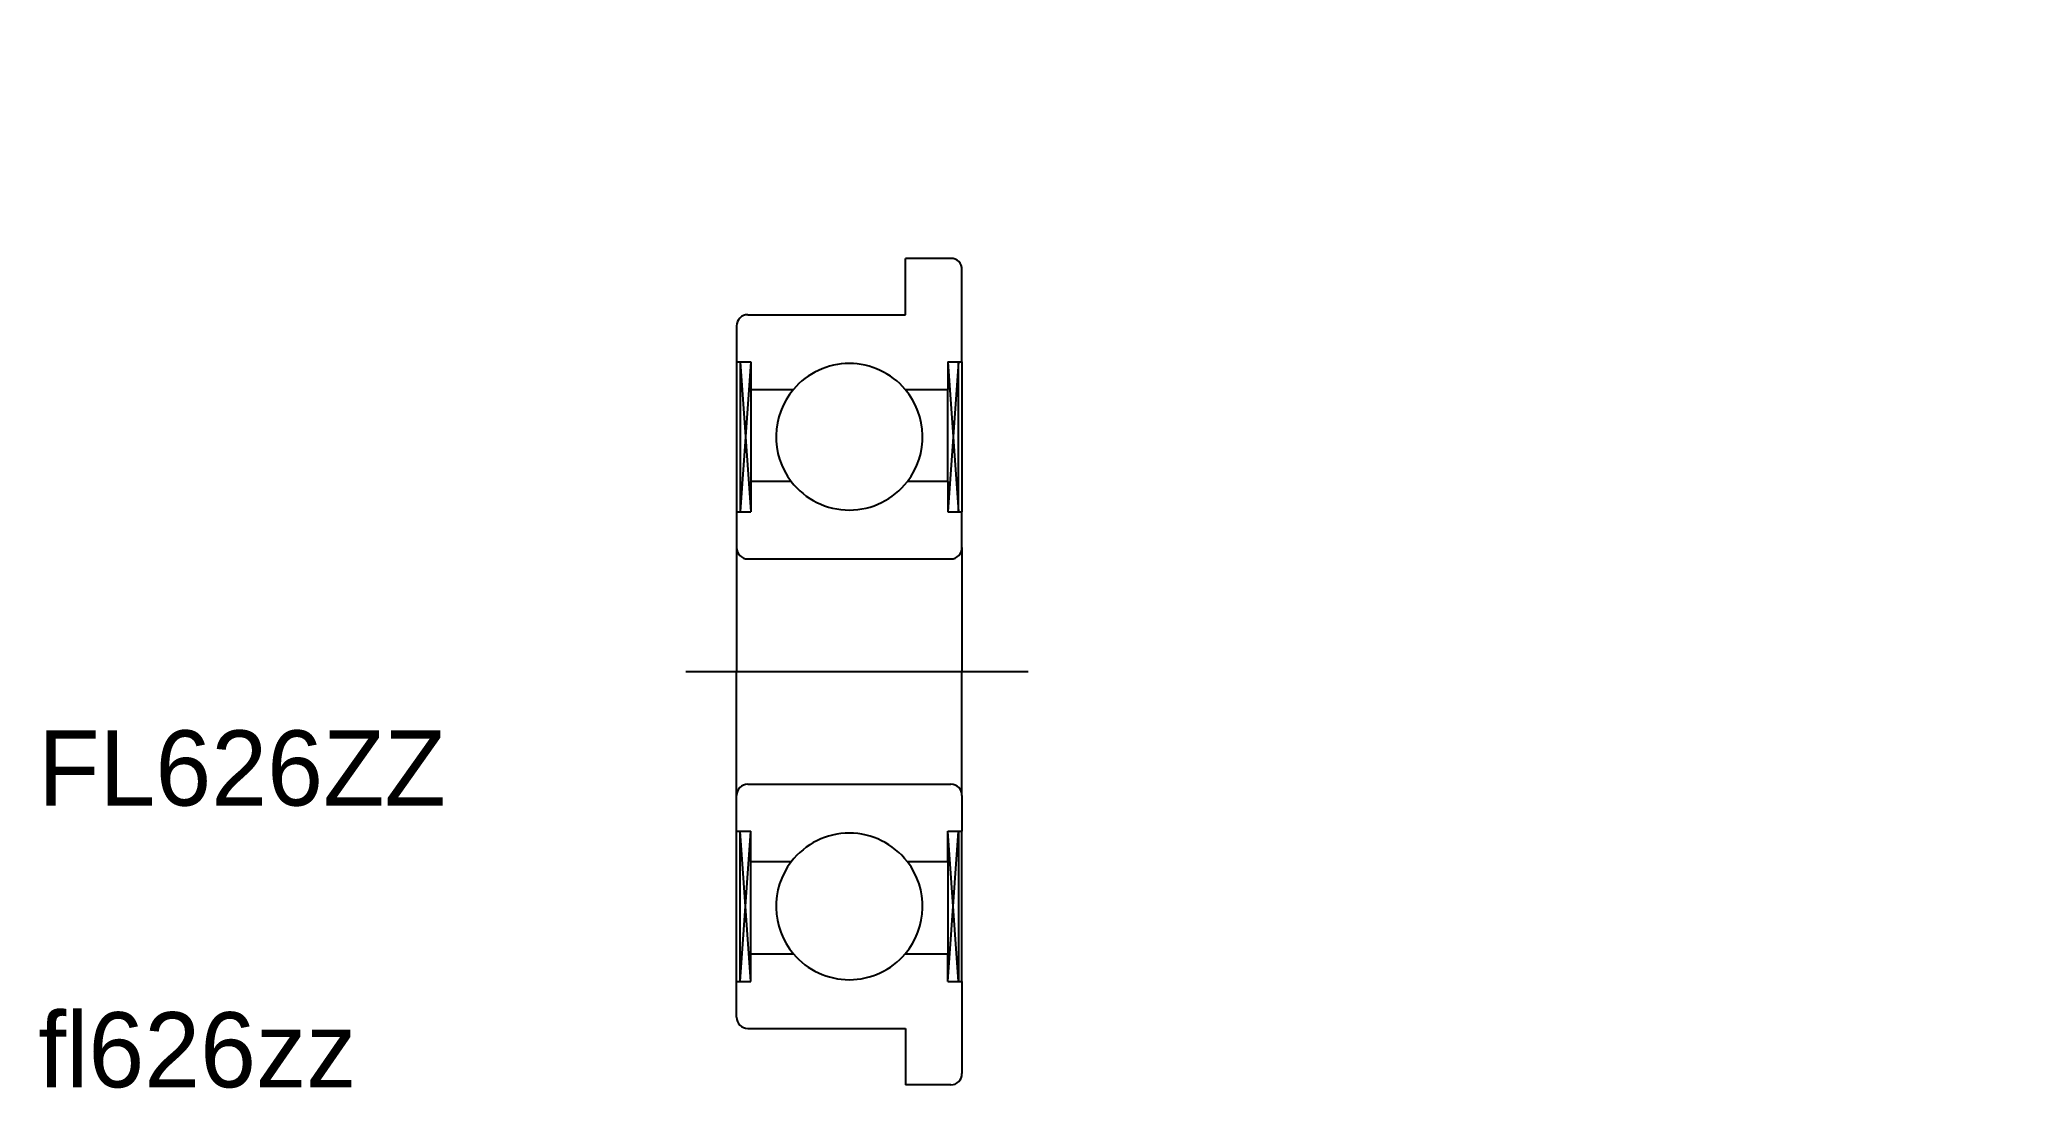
# Model space of a CAD drawing. Extents: x 26.1 to 78.8, y 22.6 to 50.5.
import ezdxf

# ---------------------------------------------------------------- set-up
doc = ezdxf.new("R2010")
doc.units = 0
doc.header["$PDMODE"] = 1
doc.linetypes.add('CENTER', pattern=[50.8, 31.75, -6.35, 6.35, -6.35])
doc.linetypes.add('CNS_SOLID', pattern=[0])
doc.layers.get('0').update_dxf_attribs({"linetype": 'CONTINUOUS'})
doc.layers.add('CENTER', color=1, linetype='CENTER')
doc.layers.add('VIS', color=7, linetype='CNS_SOLID')

msp = doc.modelspace()

# ---------------------------------------------------------------- linework, layer by layer
at = {"layer": 'CENTER', "color": 1, "linetype": 'CENTER'}
msp.add_line((43.318, 33.693), (52.434, 33.693), dxfattribs=at)
at = {"layer": 'VIS', "color": 7}
for p, q in [((50.371, 44.693), (49.171, 44.693)), ((49.171, 43.193), (49.171, 44.693)), ((50.671, 41.943), (50.671, 44.393)), ((44.671, 42.893), (44.671, 41.943)), ((44.971, 43.193), (49.171, 43.193)), ((44.671, 41.943), (45.046, 41.943)), ((44.671, 41.943), (44.671, 37.943)), ((45.046, 41.943), (44.765, 37.943)), ((44.765, 41.943), (45.046, 37.943)), ((44.765, 41.943), (44.765, 37.943)), ((45.046, 41.943), (45.046, 41.203)), ((50.296, 41.943), (50.671, 41.943)), ((50.296, 41.943), (50.296, 41.203)), ((50.296, 41.943), (50.577, 37.943)), ((50.577, 41.943), (50.296, 37.943)), ((50.577, 37.943), (50.577, 41.943)), ((50.671, 41.943), (50.671, 37.943)), ((45.046, 41.203), (46.182, 41.203)), ((45.046, 41.203), (45.046, 38.753)), ((49.159, 41.203), (50.296, 41.203)), ((50.296, 38.753), (50.296, 41.203)), ((46.126, 38.753), (45.046, 38.753)), ((45.046, 38.753), (45.046, 37.943)), ((50.296, 38.753), (49.216, 38.753)), ((50.296, 38.753), (50.296, 37.943)), ((44.671, 37.943), (45.046, 37.943)), ((44.671, 37.943), (44.671, 36.993)), ((50.296, 37.943), (50.671, 37.943)), ((50.671, 36.993), (50.671, 37.943)), ((44.671, 36.993), (44.671, 33.693)), ((50.671, 36.993), (50.671, 33.693)), ((44.971, 36.693), (50.371, 36.693)), ((44.671, 30.393), (44.671, 33.693)), ((50.671, 30.393), (50.671, 33.693)), ((44.971, 30.693), (50.371, 30.693)), ((44.671, 29.443), (44.671, 30.393)), ((50.671, 30.393), (50.671, 29.443)), ((44.671, 25.443), (44.671, 29.443)), ((44.671, 29.443), (45.046, 29.443)), ((44.765, 25.443), (44.765, 29.443)), ((45.046, 25.443), (44.765, 29.443)), ((44.765, 25.443), (45.046, 29.443)), ((45.046, 28.633), (45.046, 29.443)), ((50.296, 25.443), (50.577, 29.443)), ((50.577, 25.443), (50.296, 29.443)), ((50.296, 29.443), (50.671, 29.443)), ((50.296, 28.633), (50.296, 29.443)), ((50.577, 29.443), (50.577, 25.443)), ((50.671, 25.443), (50.671, 29.443)), ((45.046, 26.183), (45.046, 28.633)), ((46.126, 28.633), (45.046, 28.633)), ((50.296, 28.633), (49.216, 28.633)), ((50.296, 28.633), (50.296, 26.183)), ((45.046, 26.183), (46.182, 26.183)), ((45.046, 25.443), (45.046, 26.183)), ((49.159, 26.183), (50.296, 26.183)), ((50.296, 25.443), (50.296, 26.183)), ((44.671, 25.443), (45.046, 25.443)), ((44.671, 24.493), (44.671, 25.443)), ((50.296, 25.443), (50.671, 25.443)), ((50.671, 25.443), (50.671, 22.993)), ((44.971, 24.193), (49.171, 24.193)), ((49.171, 24.193), (49.171, 22.693)), ((50.371, 22.693), (49.171, 22.693))]:
    msp.add_line(p, q, dxfattribs=at)
for centre, radius, start, end in [((50.371, 44.393), 0.3, 0, 90), ((44.971, 42.893), 0.3, 90, 180), ((47.671, 39.943), 1.95, 40.2522, 139.7478), ((47.671, 39.943), 1.95, 139.7478, 217.608), ((47.671, 39.943), 1.95, 322.392, 40.2522), ((47.671, 39.943), 1.95, 217.608, 322.392), ((44.971, 36.993), 0.3, 180, 270), ((50.371, 36.993), 0.3, 270, 0), ((44.971, 30.393), 0.3, 90, 180), ((50.371, 30.393), 0.3, 0, 90), ((47.671, 27.443), 1.95, 37.608, 142.392), ((47.671, 27.443), 1.95, 142.392, 220.2522), ((47.671, 27.443), 1.95, 319.7478, 37.608), ((47.671, 27.443), 1.95, 220.2522, 319.7478), ((44.971, 24.493), 0.3, 180, 270), ((50.371, 22.993), 0.3, 270, 0)]:
    msp.add_arc(centre, radius, start, end, dxfattribs=at)
at = {"layer": 'VIS', "color": 7, "extrusion": (1, 0, 0)}
for p in [(78.796, 50.516, 2.828), (78.796, 50.516, -2.828), (60.082, 49.088, -2.598), (60.082, 49.088, 2.598), (57.582, 47.588), (57.582, 47.588), (57.582, 47.588), (62.582, 47.588), (76.796, 47.688), (76.796, 47.688), (60.082, 46.088, -2.598), (60.082, 46.088, 2.598), (59.327, 44.99, -0.501), (78.796, 44.859, 2.828), (78.796, 44.859, -2.828), (59.327, 44.556, 1.403), (59.327, 43.773, -2.027), (57.577, 42.797), (57.577, 42.797), (57.809, 42.797), (59.327, 41.82, -2.027), (59.327, 41.038, 1.403), (59.327, 40.603, -0.501), (47.671, 39.943), (47.671, 38.112, 4.419), (47.671, 38.112, -4.419), (69.844, 37.937), (69.844, 37.937), (51.736, 35.944, -2.027), (49.986, 34.968), (49.986, 34.968), (51.736, 33.991, -2.027), (44.671, 33.693), (44.671, 33.693), (62.907, 30.808), (62.907, 30.808), (47.671, 29.273, 4.419), (47.671, 29.273, -4.419), (47.671, 27.443)]:
    msp.add_point(p, dxfattribs=at)
at = {"layer": 'VIS', "color": 7, "extrusion": (-1, 0, 1e-16)}
for p in [(78.796, 50.516, -2.828), (78.796, 50.516, 2.828), (59.327, 44.99, -0.501), (78.796, 44.859, 2.828), (78.796, 44.859, -2.828), (59.327, 44.556, 1.403), (59.327, 43.773, -2.027), (59.327, 41.82, -2.027), (59.327, 41.038, 1.403), (59.327, 40.603, -0.501), (47.671, 39.943), (47.671, 38.112, -4.419), (47.671, 38.112, 4.419), (51.736, 35.944, -2.027), (51.736, 33.991, -2.027), (47.671, 29.273, 4.419), (47.671, 29.273, -4.419), (47.671, 27.443)]:
    msp.add_point(p, dxfattribs=at)
at = {"layer": 'VIS', "color": 7, "extrusion": (-1, 0, 0)}
for p in [(60.082, 49.088, 2.598), (60.082, 49.088, -2.598), (62.582, 47.588), (60.082, 46.088, 2.598), (60.082, 46.088, -2.598), (57.809, 42.797)]:
    msp.add_point(p, dxfattribs=at)

# ---------------------------------------------------------------- texts
at = {"color": 7, "linetype": 'CONTINUOUS'}
for s, p in [('FL626ZZ', (26.076, 30.128)), ('fl626zz', (26.076, 22.628))]:
    msp.add_text(s, height=2, dxfattribs=at).set_placement(p)

doc.saveas('drawing.dxf')
